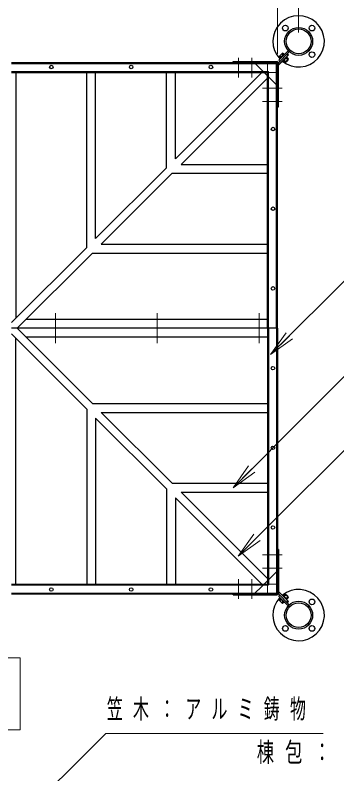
# Model space of a CAD drawing. Units: millimetres on the paper, scale 1:50. Extents: x -365 to 10, y -38 to 257.
# Drawn here: x -226.9 to -190.6, y 128.4 to 214.1 of the extents above; entities that cross this region are included whole.
import ezdxf

# ---------------------------------------------------------------- set-up
doc = ezdxf.new("R2010")
doc.units = ezdxf.units.MM
doc.linetypes.add('USER1', pattern=[4.5, 2.5, -2])
doc.linetypes.add('USER2', pattern=[6, 3, -1, 1, -1])
doc.layers.add('LY_1', color=7, linetype='Continuous', lineweight=25)
doc.styles.add('ＭＳ ゴシック', font='')
doc.styles.get('ＭＳ ゴシック').set_extended_font_data('MS Gothic')

msp = doc.modelspace()

# ---------------------------------------------------------------- linework, layer by layer
at = {"layer": 'LY_1', "lineweight": 13}
for p, q in [((-194.891, 212.114), (-194.891, 251.099)), ((-194.891, 212.114), (-194.891, 242.114)), ((-197.291, 209.714), (-197.291, 232.114)), ((-198.057, 175.74), (-196.289, 178.215)), ((-198.057, 175.74), (-195.935, 177.861)), ((-195.582, 177.508), (-198.057, 175.74)), ((-202.295, 160.702), (-200.532, 163.18)), ((-202.295, 160.702), (-200.178, 162.827)), ((-199.824, 162.474), (-202.295, 160.702)), ((-201.705, 152.995), (-199.937, 155.47)), ((-201.705, 152.995), (-199.584, 155.116)), ((-199.23, 154.762), (-201.705, 152.995)), ((-226.291, 141.481), (-293.091, 141.481)), ((-226.291, 133.348), (-226.291, 141.481)), ((-293.091, 133.348), (-226.291, 133.348))]:
    msp.add_line(p, q, dxfattribs=at)
at = {"layer": 'LY_1'}
for p, q in [((-195.943, 209.935), (-197.291, 208.586)), ((-195.943, 209.934), (-197.171, 208.706)), ((-195.943, 209.934), (-197.171, 208.706)), ((-196.07, 210.062), (-197.142, 208.989)), ((-196.07, 210.062), (-197.142, 208.989)), ((-196.07, 210.062), (-197.142, 208.989)), ((-196.039, 209.583), (-197.291, 208.332)), ((-196.11, 209.513), (-197.171, 208.452)), ((-196.11, 209.513), (-197.171, 208.452)), ((-197.103, 209.402), (-196.707, 209.798)), ((-197.103, 209.402), (-196.707, 209.798)), ((-197.103, 209.402), (-196.707, 209.798)), ((-196.961, 209.261), (-197.103, 209.402)), ((-196.961, 209.261), (-197.103, 209.402)), ((-196.961, 209.261), (-197.103, 209.402)), ((-196.876, 209.346), (-197.018, 209.487)), ((-196.876, 209.346), (-197.018, 209.487)), ((-196.876, 209.346), (-197.018, 209.487)), ((-196.975, 209.247), (-196.551, 209.671)), ((-196.975, 209.247), (-196.551, 209.671)), ((-196.975, 209.247), (-196.551, 209.671)), ((-196.93, 209.201), (-196.975, 209.247)), ((-196.93, 209.201), (-196.975, 209.247)), ((-196.93, 209.201), (-196.975, 209.247)), ((-196.65, 209.572), (-196.792, 209.713)), ((-196.65, 209.572), (-196.792, 209.713)), ((-196.65, 209.572), (-196.792, 209.713)), ((-196.565, 209.657), (-196.707, 209.798)), ((-196.565, 209.657), (-196.707, 209.798)), ((-196.565, 209.657), (-196.707, 209.798)), ((-196.63, 208.902), (-196.206, 209.326)), ((-196.63, 208.902), (-196.206, 209.326)), ((-196.63, 208.902), (-196.206, 209.326)), ((-196.506, 209.626), (-196.551, 209.671)), ((-196.506, 209.626), (-196.551, 209.671)), ((-196.506, 209.626), (-196.551, 209.671)), ((-196.432, 208.732), (-196.036, 209.128)), ((-196.432, 208.732), (-196.036, 209.128)), ((-196.432, 208.732), (-196.036, 209.128)), ((-196.305, 209.227), (-196.084, 209.006)), ((-196.305, 209.227), (-196.084, 209.006)), ((-196.305, 209.227), (-196.084, 209.006)), ((-196.251, 209.371), (-196.206, 209.326)), ((-196.251, 209.371), (-196.206, 209.326)), ((-196.251, 209.371), (-196.206, 209.326)), ((-196.237, 209.64), (-196.11, 209.513)), ((-196.237, 209.64), (-196.11, 209.513)), ((-196.22, 209.312), (-196.036, 209.128)), ((-196.22, 209.312), (-196.036, 209.128)), ((-196.22, 209.312), (-196.036, 209.128)), ((-196.166, 209.711), (-196.039, 209.583)), ((-202.291, 208.834), (-197.351, 208.834)), ((-202.291, 208.714), (-202.291, 208.834)), ((-202.291, 208.714), (-202.291, 208.834)), ((-202.291, 208.834), (-197.351, 208.834)), ((-202.291, 208.714), (-197.351, 208.714)), ((-202.291, 208.714), (-197.351, 208.714)), ((-197.291, 203.714), (-197.291, 208.654)), ((-197.291, 203.714), (-197.291, 208.654)), ((-197.171, 203.714), (-197.171, 208.654)), ((-197.171, 203.714), (-197.171, 208.654)), ((-197.142, 208.989), (-197.015, 208.862)), ((-197.142, 208.989), (-197.015, 208.862)), ((-197.142, 208.989), (-197.015, 208.862)), ((-196.676, 208.947), (-196.63, 208.902)), ((-196.676, 208.947), (-196.63, 208.902)), ((-196.676, 208.947), (-196.63, 208.902)), ((-196.616, 208.916), (-196.432, 208.732)), ((-196.616, 208.916), (-196.432, 208.732)), ((-196.616, 208.916), (-196.432, 208.732)), ((-196.531, 209.001), (-196.311, 208.78)), ((-196.531, 209.001), (-196.311, 208.78)), ((-196.531, 209.001), (-196.311, 208.78)), ((-196.311, 208.78), (-196.084, 209.006)), ((-196.311, 208.78), (-196.084, 209.006)), ((-196.311, 208.78), (-196.084, 209.006)), ((-199.027, 207.614), (-208.791, 197.85)), ((-198.391, 206.977), (-208.154, 197.214)), ((-197.171, 203.714), (-197.291, 203.714)), ((-197.171, 203.714), (-197.291, 203.714)), ((-209.791, 196.85), (-217.791, 188.85)), ((-209.154, 196.214), (-217.154, 188.214)), ((-218.791, 187.85), (-227.291, 179.35)), ((-218.154, 187.214), (-226.654, 178.714)), ((-197.391, 178.714), (-227.291, 178.714)), ((-197.391, 178.714), (-227.291, 178.714)), ((-197.391, 178.714), (-227.291, 178.714)), ((-197.391, 178.714), (-227.291, 178.714)), ((-218.154, 170.214), (-226.654, 178.714)), ((-218.791, 169.577), (-227.291, 178.077)), ((-209.154, 161.214), (-217.154, 169.214)), ((-209.791, 160.577), (-217.791, 168.577)), ((-199.027, 149.814), (-208.791, 159.577)), ((-198.391, 150.45), (-208.154, 160.214)), ((-197.291, 153.714), (-197.291, 148.774)), ((-197.171, 153.714), (-197.291, 153.714)), ((-197.171, 153.714), (-197.291, 153.714)), ((-197.291, 153.714), (-197.291, 148.774)), ((-197.171, 153.714), (-197.171, 148.774)), ((-197.171, 153.714), (-197.171, 148.774)), ((-196.039, 147.844), (-197.291, 149.095)), ((-202.291, 148.714), (-197.351, 148.714)), ((-202.291, 148.714), (-202.291, 148.594)), ((-202.291, 148.714), (-202.291, 148.594)), ((-202.291, 148.714), (-197.351, 148.714)), ((-202.291, 148.594), (-197.351, 148.594)), ((-202.291, 148.594), (-197.351, 148.594)), ((-195.943, 147.493), (-197.291, 148.841)), ((-196.11, 147.915), (-197.171, 148.975)), ((-196.11, 147.915), (-197.171, 148.975)), ((-195.943, 147.493), (-197.171, 148.721)), ((-195.943, 147.493), (-197.171, 148.721)), ((-197.142, 148.438), (-197.015, 148.565)), ((-197.142, 148.438), (-197.015, 148.565)), ((-197.142, 148.438), (-197.015, 148.565)), ((-196.07, 147.365), (-197.142, 148.438)), ((-196.07, 147.365), (-197.142, 148.438)), ((-196.07, 147.365), (-197.142, 148.438)), ((-196.93, 148.226), (-196.975, 148.18)), ((-196.93, 148.226), (-196.975, 148.18)), ((-196.93, 148.226), (-196.975, 148.18)), ((-196.676, 148.48), (-196.63, 148.526)), ((-196.676, 148.48), (-196.63, 148.525)), ((-196.676, 148.48), (-196.63, 148.525)), ((-196.63, 148.526), (-196.206, 148.101)), ((-196.63, 148.525), (-196.206, 148.101)), ((-196.63, 148.525), (-196.206, 148.101)), ((-196.616, 148.511), (-196.432, 148.695)), ((-196.616, 148.511), (-196.432, 148.695)), ((-196.616, 148.511), (-196.432, 148.695)), ((-196.531, 148.426), (-196.311, 148.647)), ((-196.531, 148.427), (-196.311, 148.647)), ((-196.531, 148.426), (-196.311, 148.647)), ((-196.432, 148.695), (-196.036, 148.299)), ((-196.432, 148.695), (-196.036, 148.299)), ((-196.432, 148.695), (-196.036, 148.299)), ((-196.311, 148.647), (-196.084, 148.421)), ((-196.311, 148.647), (-196.084, 148.421)), ((-196.311, 148.647), (-196.084, 148.421)), ((-196.305, 148.2), (-196.084, 148.421)), ((-196.305, 148.2), (-196.084, 148.421)), ((-196.305, 148.2), (-196.084, 148.421)), ((-196.22, 148.115), (-196.036, 148.299)), ((-196.22, 148.115), (-196.036, 148.299)), ((-196.22, 148.115), (-196.036, 148.299)), ((-196.961, 148.166), (-197.103, 148.025)), ((-196.961, 148.166), (-197.103, 148.025)), ((-196.961, 148.166), (-197.103, 148.025)), ((-197.103, 148.025), (-196.707, 147.629)), ((-197.103, 148.025), (-196.707, 147.629)), ((-197.103, 148.025), (-196.707, 147.629)), ((-196.876, 148.081), (-197.018, 147.94)), ((-196.876, 148.081), (-197.018, 147.94)), ((-196.876, 148.081), (-197.018, 147.94)), ((-196.975, 148.18), (-196.551, 147.756)), ((-196.975, 148.18), (-196.551, 147.756)), ((-196.975, 148.18), (-196.551, 147.756)), ((-196.65, 147.855), (-196.792, 147.714)), ((-196.65, 147.855), (-196.792, 147.714)), ((-196.65, 147.855), (-196.792, 147.714)), ((-196.565, 147.77), (-196.707, 147.629)), ((-196.565, 147.77), (-196.707, 147.629)), ((-196.565, 147.77), (-196.707, 147.629)), ((-196.506, 147.801), (-196.551, 147.756)), ((-196.506, 147.801), (-196.551, 147.756)), ((-196.506, 147.801), (-196.551, 147.756)), ((-196.251, 148.056), (-196.206, 148.101)), ((-196.251, 148.056), (-196.206, 148.101)), ((-196.251, 148.056), (-196.206, 148.101)), ((-196.237, 147.787), (-196.11, 147.915)), ((-196.237, 147.787), (-196.11, 147.915)), ((-196.166, 147.717), (-196.039, 147.844))]:
    msp.add_line(p, q, dxfattribs=at)
at = {"layer": 'LY_1', "linetype": 'USER2', "lineweight": 13}
for p, q in [((-201.691, 209.268), (-201.691, 207.029)), ((-200.191, 209.268), (-200.191, 207.029)), ((-196.736, 205.814), (-198.975, 205.814)), ((-196.736, 204.314), (-198.975, 204.314)), ((-222.338, 178.714), (-222.338, 180.408)), ((-222.338, 178.714), (-222.338, 180.408)), ((-210.844, 178.714), (-210.844, 180.408)), ((-210.844, 178.714), (-210.844, 180.408)), ((-199.35, 178.714), (-199.35, 180.408)), ((-199.35, 178.714), (-199.35, 180.408)), ((-222.338, 178.714), (-222.338, 177.019)), ((-222.338, 178.714), (-222.338, 177.019)), ((-210.844, 178.714), (-210.844, 177.019)), ((-210.844, 178.714), (-210.844, 177.019)), ((-199.35, 178.714), (-199.35, 177.019)), ((-199.35, 178.714), (-199.35, 177.019)), ((-196.736, 153.114), (-198.975, 153.114)), ((-196.736, 151.614), (-198.975, 151.614)), ((-201.691, 148.159), (-201.691, 150.398)), ((-200.191, 148.159), (-200.191, 150.398))]:
    msp.add_line(p, q, dxfattribs=at)
at = {"layer": 'LY_1', "color": 4}
for p, q in [((-227.291, 208.714), (-198.391, 208.714)), ((-198.391, 208.714), (-198.391, 208.614)), ((-197.291, 207.614), (-197.391, 207.614)), ((-197.291, 178.714), (-197.291, 207.614)), ((-197.291, 178.714), (-197.291, 149.814)), ((-197.291, 149.814), (-197.391, 149.814)), ((-227.291, 148.714), (-198.391, 148.714)), ((-198.391, 148.714), (-198.391, 148.814))]:
    msp.add_line(p, q, dxfattribs=at)
at = {"layer": 'LY_1', "color": 40}
for p, q in [((-227.291, 208.614), (-197.391, 208.614)), ((-197.391, 178.714), (-197.391, 208.614)), ((-227.291, 207.694), (-198.311, 207.694)), ((-227.291, 207.614), (-198.391, 207.614)), ((-198.391, 178.714), (-198.391, 207.614)), ((-198.311, 178.714), (-198.311, 207.694)), ((-198.391, 178.714), (-198.391, 149.814)), ((-198.311, 178.714), (-198.311, 149.734)), ((-197.391, 178.714), (-197.391, 148.814)), ((-227.291, 149.814), (-198.391, 149.814)), ((-227.291, 149.734), (-198.311, 149.734)), ((-227.291, 148.814), (-197.391, 148.814))]:
    msp.add_line(p, q, dxfattribs=at)
at = {"layer": 'LY_1', "color": 2}
for p, q in [((-202.291, 208.834), (-202.291, 208.714)), ((-202.291, 208.834), (-197.351, 208.834)), ((-202.291, 208.714), (-197.291, 208.714)), ((-197.291, 203.714), (-197.291, 208.714)), ((-197.171, 203.714), (-197.171, 208.654)), ((-198.291, 207.114), (-198.891, 207.714)), ((-197.291, 203.714), (-197.171, 203.714)), ((-197.291, 153.714), (-197.171, 153.714)), ((-197.291, 153.714), (-197.291, 148.714)), ((-197.171, 153.714), (-197.171, 148.774)), ((-198.291, 150.314), (-198.891, 149.714)), ((-202.291, 148.594), (-202.291, 148.714)), ((-202.291, 148.714), (-197.291, 148.714)), ((-202.291, 148.594), (-197.351, 148.594))]:
    msp.add_line(p, q, dxfattribs=at)
at = {"layer": 'LY_1', "color": 2, "linetype": 'USER1', "lineweight": 13}
for p, q in [((-198.891, 207.714), (-200.011, 208.834)), ((-197.171, 205.994), (-198.291, 207.114)), ((-197.171, 151.434), (-198.291, 150.314)), ((-198.891, 149.714), (-200.011, 148.594))]:
    msp.add_line(p, q, dxfattribs=at)
at = {"layer": 'LY_1', "color": 4, "linetype": 'USER1', "lineweight": 13}
for p, q in [((-198.391, 208.614), (-198.391, 207.714)), ((-198.391, 207.714), (-227.291, 207.714)), ((-197.391, 207.614), (-198.291, 207.614)), ((-198.291, 207.614), (-198.291, 178.714)), ((-198.291, 149.814), (-198.291, 178.714)), ((-198.391, 149.714), (-227.291, 149.714)), ((-198.391, 148.814), (-198.391, 149.714)), ((-197.391, 149.814), (-198.291, 149.814))]:
    msp.add_line(p, q, dxfattribs=at)
at = {"layer": 'LY_1', "color": 131}
for p, q in [((-226.791, 207.614), (-226.791, 179.85)), ((-218.791, 187.85), (-218.791, 207.614)), ((-217.791, 188.85), (-217.791, 207.614)), ((-209.791, 196.85), (-209.791, 207.614)), ((-208.791, 197.85), (-208.791, 207.614)), ((-208.154, 197.214), (-198.391, 197.214)), ((-209.154, 196.214), (-198.391, 196.214)), ((-217.154, 188.214), (-198.391, 188.214)), ((-218.154, 187.214), (-198.391, 187.214)), ((-226.791, 149.814), (-226.791, 177.577)), ((-218.154, 170.214), (-198.391, 170.214)), ((-218.791, 169.577), (-218.791, 149.814)), ((-217.154, 169.214), (-198.391, 169.214)), ((-217.791, 168.577), (-217.791, 149.814)), ((-209.154, 161.214), (-198.391, 161.214)), ((-209.791, 160.577), (-209.791, 149.814)), ((-208.791, 159.577), (-208.791, 149.814)), ((-208.154, 160.214), (-198.391, 160.214))]:
    msp.add_line(p, q, dxfattribs=at)
at = {"layer": 'LY_1', "color": 1}
for p, q in [((-198.391, 179.714), (-225.654, 179.714)), ((-198.391, 177.714), (-225.654, 177.714))]:
    msp.add_line(p, q, dxfattribs=at)
at = {"layer": 'LY_1', "lineweight": 13}
for points in [[(-198.057, 175.74), (-188.9, 184.897), (-143.236, 184.897)], [(-202.295, 160.702), (-185.404, 177.658), (-142.933, 177.658)], [(-201.705, 152.995), (-185.632, 169.068), (-143.605, 169.068)], [(-226.777, 122.828), (-216.637, 132.968), (-192.114, 132.968)]]:
    msp.add_lwpolyline(points, dxfattribs=at)
at = {"layer": 'LY_1'}
for centre, radius in [((-196.391, 212.614), 0.32), ((-194.891, 211.114), 1.58), ((-194.891, 211.114), 1.58), ((-194.891, 211.114), 1.58), ((-194.891, 211.114), 1.398), ((-194.891, 211.114), 1.398), ((-194.891, 211.114), 1.398), ((-193.391, 212.614), 0.32), ((-193.391, 209.614), 0.32), ((-222.791, 208.214), 0.2), ((-213.791, 208.214), 0.2), ((-204.791, 208.214), 0.2), ((-197.791, 201.214), 0.2), ((-197.791, 192.214), 0.2), ((-197.791, 183.214), 0.2), ((-197.791, 174.214), 0.2), ((-197.791, 165.214), 0.2), ((-197.791, 156.214), 0.2), ((-222.791, 149.214), 0.2), ((-213.791, 149.214), 0.2), ((-204.791, 149.214), 0.2), ((-194.891, 146.314), 1.58), ((-194.891, 146.314), 1.58), ((-194.891, 146.314), 1.58), ((-194.891, 146.314), 1.398), ((-194.891, 146.314), 1.398), ((-194.891, 146.314), 1.398), ((-193.391, 147.814), 0.32), ((-196.391, 144.814), 0.32), ((-193.391, 144.814), 0.32)]:
    msp.add_circle(centre, radius, dxfattribs=at)
for centre, radius, start, end in [((-194.891, 211.114), 2.9, 230.34217, 223.22157), ((-197.351, 208.654), 0.18, 0, 90), ((-197.351, 208.654), 0.18, 0, 90), ((-197.351, 208.654), 0.06, 0, 90), ((-197.351, 208.654), 0.06, 0, 90), ((-194.891, 146.314), 2.9, 136.77843, 129.65783), ((-197.351, 148.774), 0.18, 270, 0), ((-197.351, 148.774), 0.06, 270, 0), ((-197.351, 148.774), 0.06, 270, 0), ((-197.351, 148.774), 0.18, 270, 0)]:
    msp.add_arc(centre, radius, start, end, dxfattribs=at)
at = {"layer": 'LY_1', "color": 2}
for centre, start, end in [((-197.351, 208.654), 0, 90), ((-197.351, 148.774), 270, 0)]:
    msp.add_arc(centre, 0.18, start, end, dxfattribs=at)

# ---------------------------------------------------------------- texts
at = {"layer": 'LY_1', "char_height": 2.199, "attachment_point": 4, "style": 'ＭＳ ゴシック'}
for s, insert in [('\\T1.64;\\W0.6;笠木：アルミ鋳物', (-216.531, 135.618)), ('\\T1.64;\\W0.65;棟包：ＳＵＳ', (-199.611, 130.736))]:
    msp.add_mtext(s, dxfattribs=dict(at, insert=insert))

doc.saveas('drawing.dxf')
